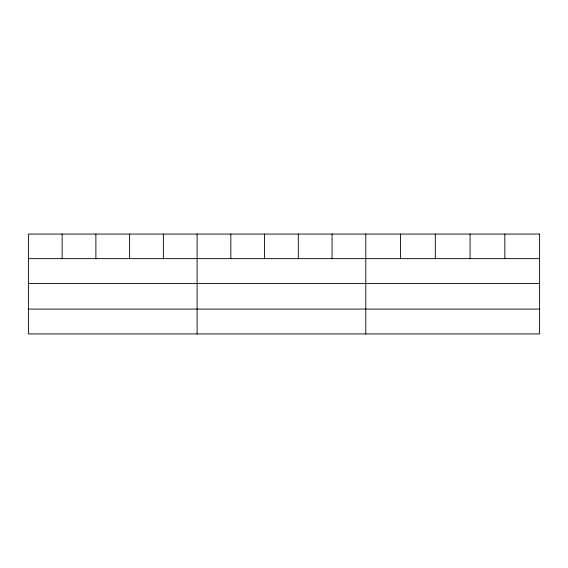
<?xml version="1.0" encoding="UTF-8"?>
<svg xmlns="http://www.w3.org/2000/svg" width="568" height="568" viewBox="0 0 568 568"><rect width="100%" height="100%" fill="white"/><g stroke="black" fill="none" stroke-linecap="round" stroke-linejoin="round"><path stroke-width="0.85" d="M28.4 258.632L539.6 258.632M28.4 283.482L539.6 283.482M28.4 309.084L539.6 309.084M504.838 234.066L504.838 258.632M470.077 234.066L470.077 258.632M435.315 234.066L435.315 258.632M400.554 234.066L400.554 258.632M365.792 234.066L365.792 333.934M332.053 234.066L332.053 258.632M298.314 234.066L298.314 258.632M264.574 234.066L264.574 258.632M230.835 234.066L230.835 258.632M197.096 234.066L197.096 333.934M163.357 234.066L163.357 258.632M129.618 234.066L129.618 258.632M95.878 234.066L95.878 258.632M62.139 234.066L62.139 258.632M539.6 234.066L28.4 234.066L28.4 333.934L539.6 333.934L539.6 234.066"/></g></svg>
